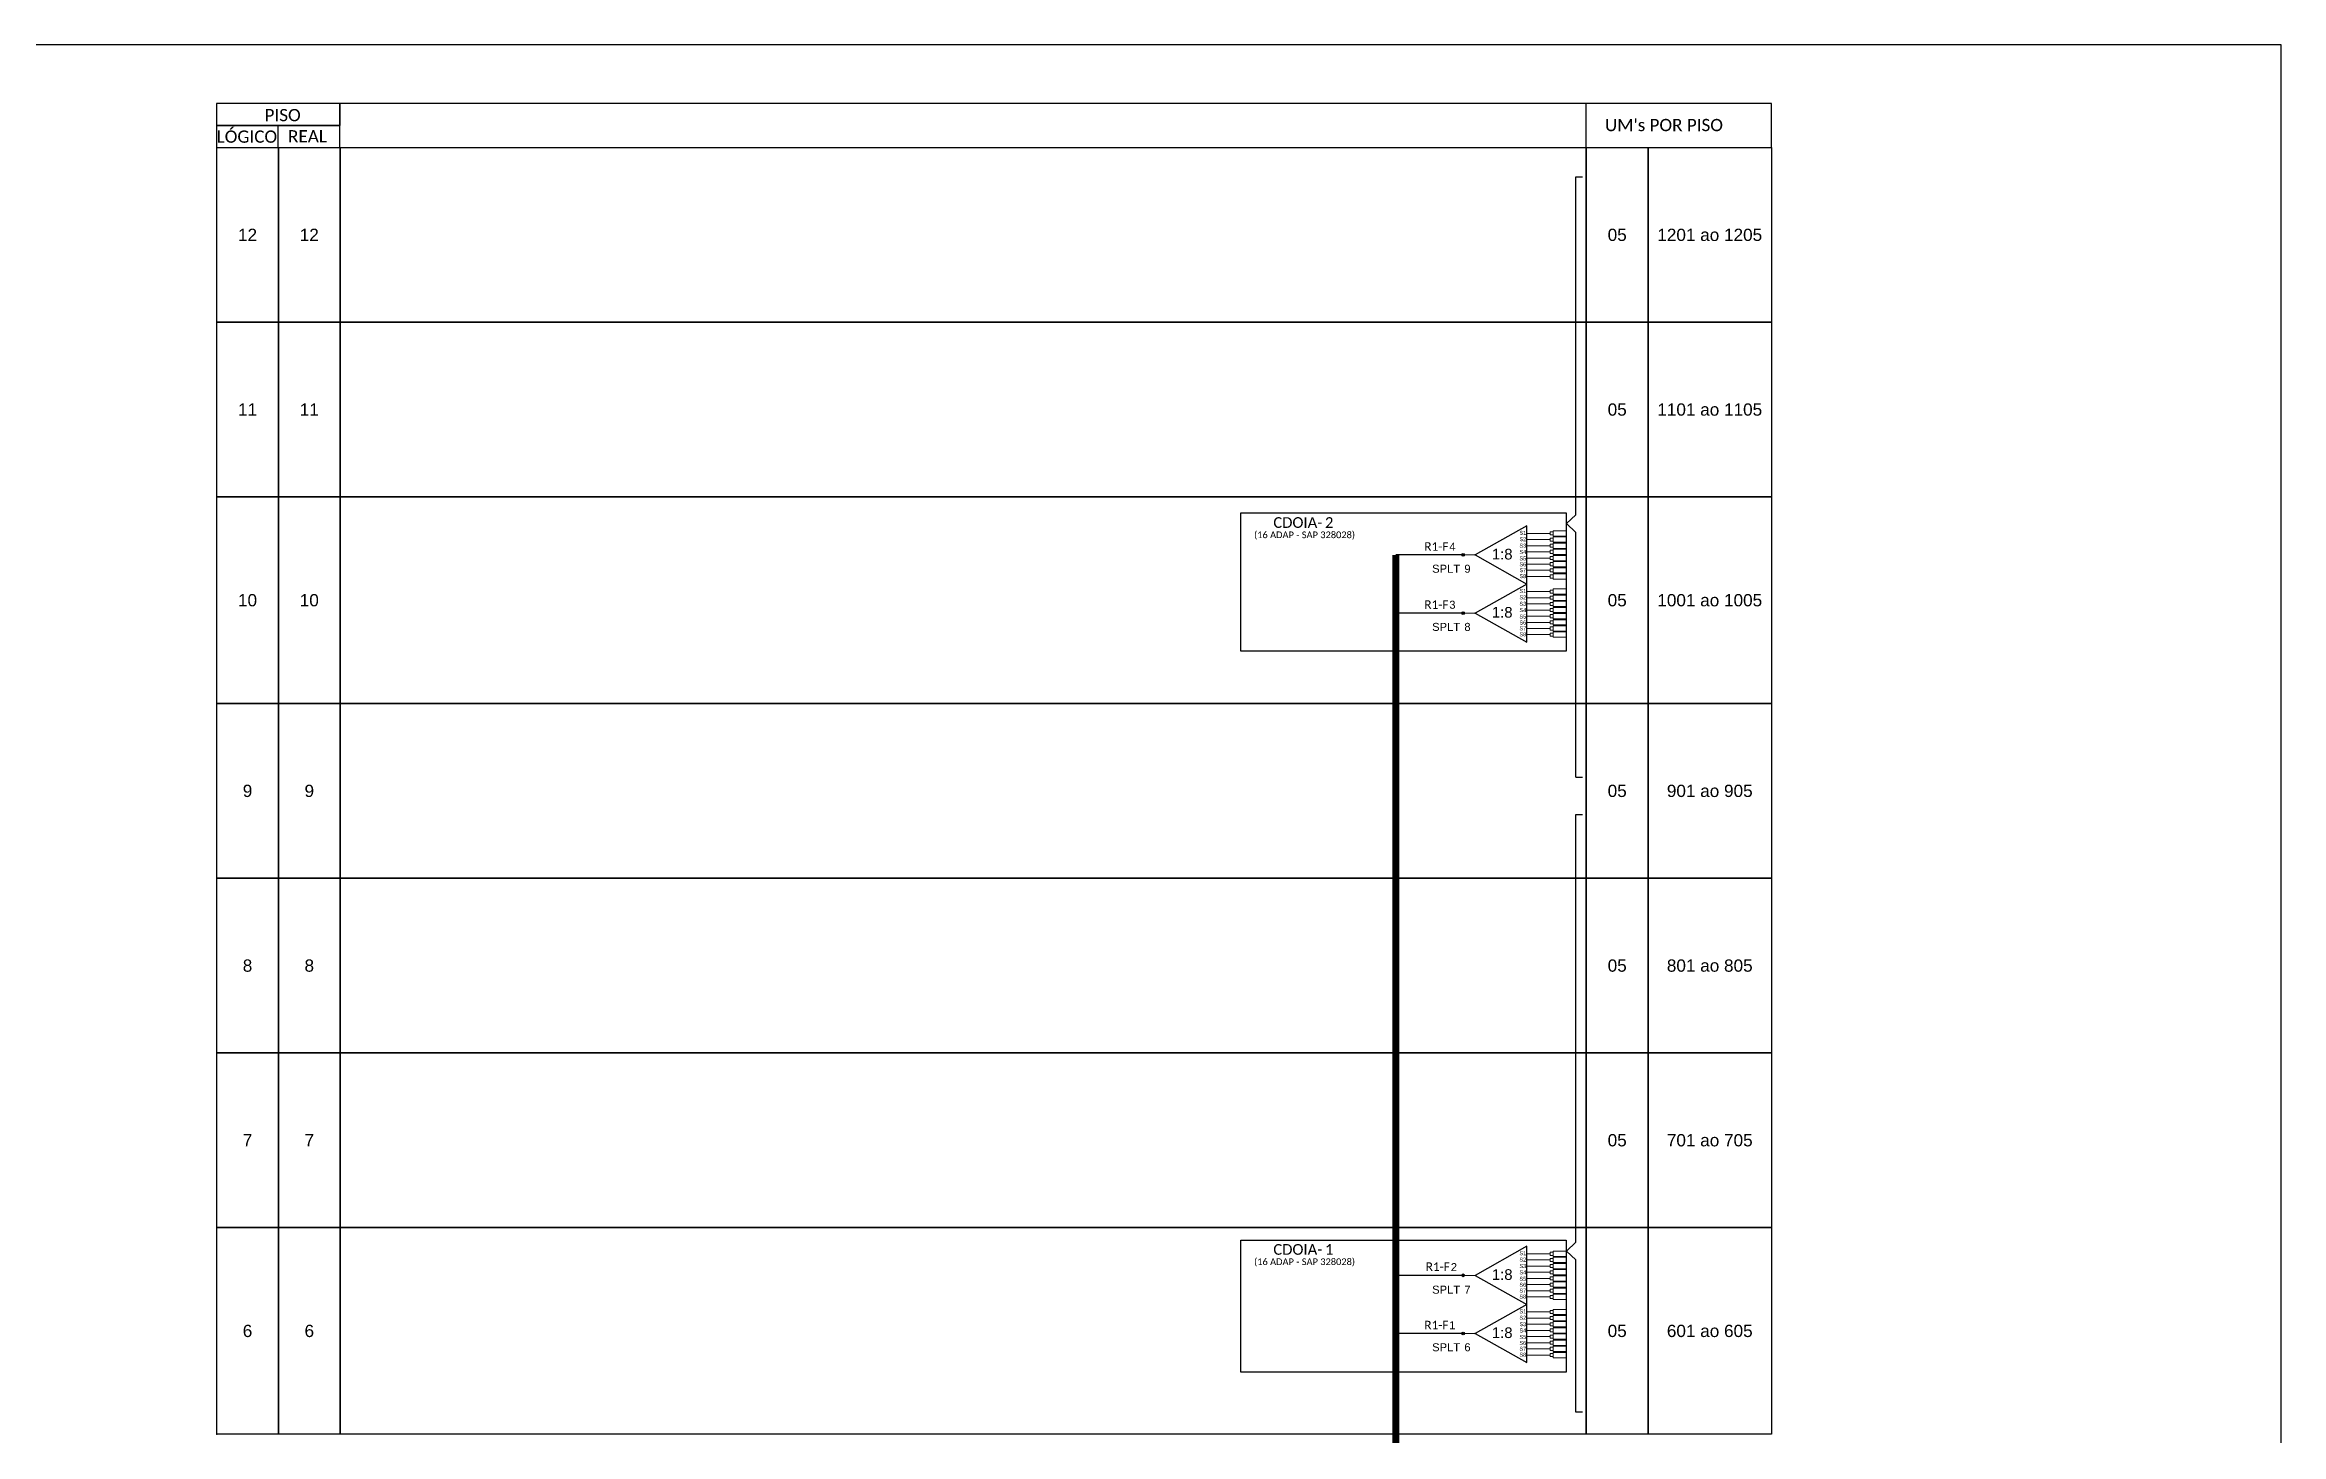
# Model space of a CAD drawing. Extents: x -89 to 1699, y 705 to 1299.
# Drawn here: x 1279.8 to 1699.1, y 1038.6 to 1299 of the extents above; entities that cross this region are included whole.
import ezdxf
from ezdxf.enums import TextEntityAlignment as Align

# ---------------------------------------------------------------- set-up
doc = ezdxf.new("R2010")
doc.units = 0
doc.styles.add('ARIAL', font='arial.ttf')
doc.styles.add('WMF-Calibri0', font='calibri.ttf')

# ---------------------------------------------------------------- blocks, each defined once
blk = doc.blocks.new('SPLT_1-8_SC-APC')
at = {"color": 1}
blk.add_lwpolyline([(-7.37, -2.1), (-17.04, -7.55), (-7.37, -13), (-7.37, -2.1)], dxfattribs=at)
at = {"color": 3, "lineweight": 0}
for points in [[(-2.99, -3.51), (-7.37, -3.51)], [(-2.41, -3.02), (-2.41, -4)], [(-2.41, -3.02), (0, -3.02)], [(-2.41, -4), (0, -4)], [(-2.41, -4.17), (-2.41, -5.16)], [(-2.41, -4.17), (0, -4.17)], [(-7.37, -4.66), (-2.99, -4.66)], [(-7.37, -5.82), (-2.99, -5.82)], [(-7.37, -6.97), (-2.99, -6.97)], [(-7.37, -8.12), (-2.99, -8.12)], [(-2.41, -5.16), (0, -5.16)], [(-2.41, -5.32), (-2.41, -6.31)], [(-2.41, -5.32), (0, -5.32)], [(-2.41, -6.31), (0, -6.31)], [(-2.41, -6.48), (-2.41, -7.46)], [(-2.41, -6.48), (0, -6.48)], [(-2.41, -7.46), (0, -7.46)], [(-2.41, -7.63), (-2.41, -8.62)], [(-2.41, -7.63), (0, -7.63)], [(-7.37, -9.28), (-2.99, -9.28)], [(-7.37, -10.43), (-2.99, -10.43)], [(-7.37, -11.58), (-2.99, -11.58)], [(-2.41, -8.62), (0, -8.62)], [(-2.41, -8.78), (-2.41, -9.77)], [(-2.41, -8.78), (0, -8.78)], [(-2.41, -9.77), (0, -9.77)], [(-2.41, -9.94), (-2.41, -10.92)], [(-2.41, -9.94), (0, -9.94)], [(-2.41, -10.92), (0, -10.92)], [(-2.41, -11.09), (-2.41, -12.08)], [(-2.41, -11.09), (0, -11.09)], [(-2.41, -12.08), (0, -12.08)]]:
    blk.add_lwpolyline(points, dxfattribs=at)
for points in [[(-2.99, -3.22), (-2.41, -3.22), (-2.41, -3.8), (-2.99, -3.8)], [(-2.99, -4.38), (-2.41, -4.38), (-2.41, -4.95), (-2.99, -4.95)], [(-2.99, -5.53), (-2.41, -5.53), (-2.41, -6.1), (-2.99, -6.1)], [(-2.99, -6.68), (-2.41, -6.68), (-2.41, -7.26), (-2.99, -7.26)], [(-2.99, -7.84), (-2.41, -7.84), (-2.41, -8.41), (-2.99, -8.41)], [(-2.99, -8.99), (-2.41, -8.99), (-2.41, -9.56), (-2.99, -9.56)], [(-2.99, -10.14), (-2.41, -10.14), (-2.41, -10.72), (-2.99, -10.72)], [(-2.99, -11.3), (-2.41, -11.3), (-2.41, -11.87), (-2.99, -11.87)]]:
    blk.add_lwpolyline(points, close=True, dxfattribs=at)
at = {"color": 1, "lineweight": 0}
blk.add_lwpolyline([(-17.04, -7.55), (-19.26, -7.55)], dxfattribs=at)
at = {"color": 1, "style": 'ARIAL'}
for s, height, p in [('S1', 0.75, (-8.74, -3.78)), ('1:8', 2, (-13.91, -8.4)), ('S2', 0.75, (-8.74, -4.97)), ('S3', 0.75, (-8.74, -6.18)), ('S4', 0.75, (-8.74, -7.36)), ('S5', 0.75, (-8.74, -8.57)), ('S6', 0.75, (-8.74, -9.69)), ('S7', 0.75, (-8.74, -10.78)), ('S8', 0.75, (-8.74, -11.9))]:
    blk.add_text(s, height=height, dxfattribs=at).set_placement(p)

msp = doc.modelspace()

# ---------------------------------------------------------------- hatches: boundary and pattern name
h = msp.add_hatch(color=3)
h.dxf.hatch_style = 1
edge = h.paths.add_edge_path()
edge.add_arc((1545.72, 1203.38), 0.256, 0, 360)
h = msp.add_hatch(color=3)
h.dxf.hatch_style = 1
edge = h.paths.add_edge_path()
edge.add_arc((1545.72, 1192.49), 0.256, 0, 360)
h = msp.add_hatch(color=3)
h.dxf.hatch_style = 1
edge = h.paths.add_edge_path()
edge.add_arc((1545.72, 1068.34), 0.256, 0, 360)
h = msp.add_hatch(color=3)
h.dxf.hatch_style = 1
edge = h.paths.add_edge_path()
edge.add_arc((1545.72, 1057.44), 0.256, 0, 360)

# ---------------------------------------------------------------- linework, layer by layer
at = {"color": 1}
for p, q in [((1504.02, 1211.3), (1564.98, 1211.3)), ((1504.02, 1185.36), (1504.02, 1211.3)), ((1564.98, 1211.3), (1564.98, 1185.36)), ((1564.98, 1185.36), (1504.02, 1185.36)), ((1504.02, 1074.93), (1564.98, 1074.93)), ((1504.02, 1050.22), (1504.02, 1074.93)), ((1564.98, 1074.93), (1564.98, 1050.22)), ((1564.98, 1050.22), (1504.02, 1050.22))]:
    msp.add_line(p, q, dxfattribs=at)
for points in [[(860.5, 705.02), (1699.06, 705.02), (1699.06, 1299.02), (860.5, 1299.02), (860.5, 705.02)], [(1335.13, 1279.76), (1603.5, 1279.76), (1603.5, 1287.98), (1335.13, 1287.98), (1335.13, 1287.98), (1335.13, 1283.87)], [(1568.74, 1279.76), (1568.74, 1287.98)], [(1323.55, 1279.76), (1323.55, 1283.87)]]:
    msp.add_lwpolyline(points)
for points in [[(1311.98, 1283.87), (1335.13, 1283.87), (1335.13, 1287.98), (1311.98, 1287.98)], [(1311.98, 1279.76), (1335.13, 1279.76), (1335.13, 1283.87), (1311.98, 1283.87)], [(1312.02, 1279.76), (1323.59, 1279.76), (1323.59, 1247.02), (1312.02, 1247.02)], [(1323.59, 1279.76), (1335.16, 1279.76), (1335.16, 1247.02), (1323.59, 1247.02)], [(1335.16, 1279.76), (1568.78, 1279.76), (1568.78, 1247.02), (1335.16, 1247.02)], [(1568.78, 1279.76), (1580.35, 1279.76), (1580.35, 1247.02), (1568.78, 1247.02)], [(1580.35, 1279.76), (1603.5, 1279.76), (1603.5, 1247.02), (1580.35, 1247.02)], [(1312.02, 1247.02), (1323.59, 1247.02), (1323.59, 1214.27), (1312.02, 1214.27)], [(1323.59, 1247.02), (1335.16, 1247.02), (1335.16, 1214.27), (1323.59, 1214.27)], [(1335.16, 1247.02), (1568.78, 1247.02), (1568.78, 1214.27), (1335.16, 1214.27)], [(1568.78, 1247.02), (1580.35, 1247.02), (1580.35, 1214.27), (1568.78, 1214.27)], [(1580.35, 1247.02), (1603.5, 1247.02), (1603.5, 1214.27), (1580.35, 1214.27)], [(1312.02, 1214.27), (1323.59, 1214.27), (1323.59, 1175.53), (1312.02, 1175.53)], [(1323.59, 1214.27), (1335.16, 1214.27), (1335.16, 1175.53), (1323.59, 1175.53)], [(1335.16, 1214.27), (1568.78, 1214.27), (1568.78, 1175.53), (1335.16, 1175.53)], [(1568.78, 1214.27), (1580.35, 1214.27), (1580.35, 1175.53), (1568.78, 1175.53)], [(1580.35, 1214.27), (1603.5, 1214.27), (1603.5, 1175.53), (1580.35, 1175.53)], [(1312.02, 1175.53), (1323.59, 1175.53), (1323.59, 1142.78), (1312.02, 1142.78)], [(1323.59, 1175.53), (1335.16, 1175.53), (1335.16, 1142.78), (1323.59, 1142.78)], [(1335.16, 1175.53), (1568.78, 1175.53), (1568.78, 1142.78), (1335.16, 1142.78)], [(1568.78, 1175.53), (1580.35, 1175.53), (1580.35, 1142.78), (1568.78, 1142.78)], [(1580.35, 1175.53), (1603.5, 1175.53), (1603.5, 1142.78), (1580.35, 1142.78)], [(1312.02, 1142.78), (1323.59, 1142.78), (1323.59, 1110.04), (1312.02, 1110.04)], [(1323.59, 1142.78), (1335.16, 1142.78), (1335.16, 1110.04), (1323.59, 1110.04)], [(1335.16, 1142.78), (1568.78, 1142.78), (1568.78, 1110.04), (1335.16, 1110.04)], [(1568.78, 1142.78), (1580.35, 1142.78), (1580.35, 1110.04), (1568.78, 1110.04)], [(1580.35, 1142.78), (1603.5, 1142.78), (1603.5, 1110.04), (1580.35, 1110.04)], [(1312.02, 1110.04), (1323.59, 1110.04), (1323.59, 1077.3), (1312.02, 1077.3)], [(1323.59, 1110.04), (1335.16, 1110.04), (1335.16, 1077.3), (1323.59, 1077.3)], [(1335.16, 1110.04), (1568.78, 1110.04), (1568.78, 1077.3), (1335.16, 1077.3)], [(1568.78, 1110.04), (1580.35, 1110.04), (1580.35, 1077.3), (1568.78, 1077.3)], [(1580.35, 1110.04), (1603.5, 1110.04), (1603.5, 1077.3), (1580.35, 1077.3)], [(1312.02, 1077.3), (1323.59, 1077.3), (1323.59, 1038.55), (1312.02, 1038.55)], [(1323.59, 1077.3), (1335.16, 1077.3), (1335.16, 1038.55), (1323.59, 1038.55)], [(1335.16, 1077.3), (1568.78, 1077.3), (1568.78, 1038.55), (1335.16, 1038.55)], [(1568.78, 1077.3), (1580.35, 1077.3), (1580.35, 1038.55), (1568.78, 1038.55)], [(1580.35, 1077.3), (1603.5, 1077.3), (1603.5, 1038.55), (1580.35, 1038.55)]]:
    msp.add_lwpolyline(points, close=True)
at = {"color": 3}
for points in [[(1566.82, 1274.27), (1568.05, 1274.27)], [(1566.82, 1210.92), (1566.82, 1274.27)], [(1566.82, 1207.6), (1565.09, 1209.26), (1566.82, 1210.92)], [(1566.82, 1161.75), (1566.82, 1207.6)], [(1566.82, 1161.75), (1568.05, 1161.75)], [(1566.82, 1154.71), (1568.05, 1154.71)], [(1566.82, 1074.55), (1566.82, 1154.71)], [(1566.82, 1071.23), (1565.09, 1072.89), (1566.82, 1074.55)], [(1566.82, 1042.68), (1566.82, 1071.23)], [(1568.06, 1042.68), (1566.82, 1042.68)]]:
    msp.add_lwpolyline(points, dxfattribs=at)
at = {"color": 5, "const_width": 1.36}
msp.add_lwpolyline([(1533.07, 1203.38), (1533.07, 947.29), (1525.43, 947.29), (1525.43, 935.3)], dxfattribs=at)
at = {"color": 5}
for points in [[(1545.72, 1203.38), (1533.07, 1203.38)], [(1545.72, 1192.49), (1533.07, 1192.49)], [(1545.72, 1068.34), (1533.07, 1068.34)], [(1545.72, 1057.44), (1533.07, 1057.44)]]:
    msp.add_lwpolyline(points, dxfattribs=at)
at = {"color": 3}
for centre in [(1545.72, 1203.38), (1545.72, 1192.49), (1545.72, 1068.34), (1545.72, 1057.44)]:
    msp.add_circle(centre, 0.256, dxfattribs=at)
for p in [(1312.02, 1279.76), (1312.02, 1247.02), (1312.02, 1214.27), (1547.94, 1203.38), (1547.94, 1192.49), (1312.02, 1175.53), (1312.02, 1142.78), (1312.02, 1110.04), (1312.02, 1077.3), (1547.94, 1057.44), (1312.02, 1038.55)]:
    msp.add_point(p)

# ---------------------------------------------------------------- block references
for p in [(1564.98, 1210.93), (1564.98, 1200.03), (1564.98, 1075.89), (1564.98, 1064.99)]:
    msp.add_blockref('SPLT_1-8_SC-APC', p, dxfattribs=at)

# ---------------------------------------------------------------- texts
at = {"style": 'WMF-Calibri0'}
for s, p in [('  LÓGICO', (1310.4, 1280.65)), ('     PISO', (1316.94, 1284.68)), ('    REAL', (1322.16, 1280.71)), ("UM's POR PISO", (1572.27, 1282.82))]:
    msp.add_text(s, height=2.3, dxfattribs=at).set_placement(p)
at = {"style": 'ARIAL'}
for s, p in [('12', (1317.8, 1263.39)), ('12', (1329.38, 1263.39)), ('05', (1574.57, 1263.39)), ('1201 ao 1205', (1591.92, 1263.39)), ('11', (1317.8, 1230.64)), ('11', (1329.38, 1230.64)), ('05', (1574.57, 1230.64)), ('1101 ao 1105', (1591.92, 1230.64)), ('10', (1317.8, 1194.9)), ('10', (1329.38, 1194.9)), ('05', (1574.57, 1194.9)), ('1001 ao 1005', (1591.92, 1194.9)), ('9', (1317.8, 1159.16)), ('9', (1329.38, 1159.16)), ('05', (1574.57, 1159.16)), ('901 ao 905', (1591.92, 1159.16)), ('8', (1317.8, 1126.41)), ('8', (1329.38, 1126.41)), ('05', (1574.57, 1126.41)), ('801 ao 805', (1591.92, 1126.41)), ('7', (1317.8, 1093.67)), ('7', (1329.38, 1093.67)), ('05', (1574.57, 1093.67)), ('701 ao 705', (1591.92, 1093.67)), ('6', (1317.8, 1057.93)), ('6', (1329.38, 1057.93)), ('05', (1574.57, 1057.93)), ('601 ao 605', (1591.92, 1057.93))]:
    msp.add_text(s, height=2.3, dxfattribs=at).set_placement(p, align=Align.MIDDLE_CENTER)
at = {"color": 1, "style": 'WMF-Calibri0'}
for p in [(1515.96, 1206.53), (1515.96, 1070.27)]:
    msp.add_text('(16 ADAP - SAP 328028)', height=1.25, dxfattribs=at).set_placement(p, align=Align.CENTER)
for s, p in [('CDOIA-', (1510.11, 1208.46)), ('2', (1519.79, 1208.46)), ('CDOIA-', (1510.11, 1072.2)), ('1', (1519.79, 1072.2))]:
    msp.add_text(s, height=2, dxfattribs=at).set_placement(p)
at = {"color": 5, "style": 'WMF-Calibri0'}
for p in [(1538.41, 1204.17), (1538.41, 1193.28), (1538.67, 1069.18), (1538.41, 1058.23)]:
    msp.add_text('R1-F', height=1.6, dxfattribs=at).set_placement(p)
at = {"color": 5, "style": 'ARIAL'}
for s, p in [('4', (1543.68, 1204.2)), ('3', (1543.68, 1193.3)), ('2', (1543.96, 1069.14)), ('1', (1543.68, 1058.25))]:
    msp.add_text(s, height=1.5, dxfattribs=at).set_placement(p, align=Align.CENTER)
at = {"color": 7, "style": 'ARIAL'}
for s, p in [('SPLT', (1542.5, 1200.05)), ('9', (1546.5, 1200.05)), ('SPLT', (1542.5, 1189.15)), ('8', (1546.5, 1189.15)), ('SPLT', (1542.5, 1064.91)), ('7', (1546.5, 1064.91)), ('SPLT', (1542.5, 1054.11)), ('6', (1546.5, 1054.11))]:
    msp.add_text(s, height=1.5, dxfattribs=at).set_placement(p, align=Align.CENTER)

doc.saveas('drawing.dxf')
